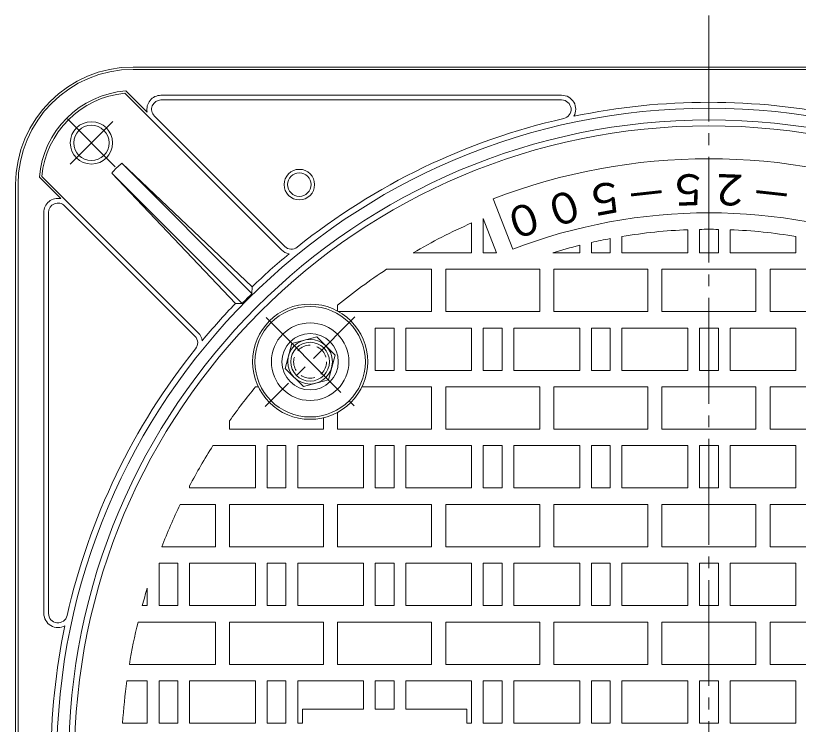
# Model space of a CAD drawing. Units: millimetres, scale not verified. Extents: x -839 to 950, y -677 to 661.
# Drawn here: x -643.9 to -310.8, y 291.8 to 593.2 of the extents above; entities that cross this region are included whole.
import ezdxf
from ezdxf.enums import TextEntityAlignment as Align

# ---------------------------------------------------------------- set-up
doc = ezdxf.new("R2010")
doc.units = ezdxf.units.MM
doc.header["$LTSCALE"] = 5
for name, pattern in [('CHAIN1', [8, 5, -1, 1, -1]), ('CHAIN2', [12, 9, -1, 1, -1]), ('DASHED1', [1.8, 1.2, -0.6])]:
    doc.linetypes.add(name, pattern=pattern)
for name, color, linetype, lineweight in [('8-1', 2, 'Continuous', 9), ('8-2', 3, 'Continuous', 9), ('8-3', 4, 'Continuous', 9)]:
    doc.layers.add(name, color=color, linetype=linetype, lineweight=lineweight)
doc.styles.add('ＭＳ ゴシック', font='')
doc.styles.get('ＭＳ ゴシック').set_extended_font_data('MS Gothic')

msp = doc.modelspace()

# ---------------------------------------------------------------- linework, layer by layer
at = {"layer": '8-1'}
for p, q in [((-103.876, 571.321), (-593.876, 571.321)), ((-593.876, 570.321), (-348.876, 570.321)), ((-103.876, 570.321), (-348.876, 570.321)), ((-597.364, 560.165), (-530.816, 493.617)), ((-596.985, 561.2), (-587.916, 552.131)), ((-582.035, 559.321), (-411.541, 559.321)), ((-582.035, 557.321), (-411.541, 557.321)), ((-584.863, 550.493), (-529.402, 495.031)), ((-598.715, 530.404), (-543.298, 477.815)), ((-598.715, 530.404), (-543.319, 475.007)), ((-633.755, 524.43), (-624.686, 515.361)), ((-632.719, 524.81), (-566.172, 458.262)), ((-550.369, 470.744), (-602.958, 526.161)), ((-602.958, 526.161), (-547.561, 470.764)), ((-643.876, 31.321), (-643.876, 521.321)), ((-642.875, 31.321), (-642.875, 521.321)), ((-623.047, 512.309), (-567.586, 456.848)), ((-631.875, 509.48), (-631.875, 338.987)), ((-629.875, 509.48), (-629.875, 338.987)), ((-543.319, 475.007), (-543.298, 477.815)), ((-547.561, 470.764), (-550.369, 470.744))]:
    msp.add_line(p, q, dxfattribs=at)
at = {"layer": '8-1', "linetype": 'CHAIN2'}
for p, q in [((-621.827, 549.273), (-601.464, 528.91)), ((-602.576, 548.121), (-620.675, 530.021))]:
    msp.add_line(p, q, dxfattribs=at)
at = {"layer": '8-1'}
for centre, radius in [((-611.626, 539.071), 9), ((-611.626, 539.071), 7.5), ((-523.165, 521.321), 6.5), ((-523.165, 521.321), 5)]:
    msp.add_circle(centre, radius, dxfattribs=at)
for centre, radius, start, end in [((-593.876, 521.321), 50, 90, 180), ((-593.876, 521.321), 49, 90, 180), ((-593.876, 521.321), 40, 94.45821, 175.54179), ((-593.876, 521.321), 39, 95.13161, 174.86839), ((-582.035, 553.321), 6, 90, 191.44241), ((-582.035, 553.321), 4, 90, 225.00075), ((-411.541, 553.321), 6, 330.48416, 90), ((-411.541, 553.321), 4, 282.74748, 90), ((-348.876, 276.321), 280, 90, 101.83881), ((-348.876, 276.321), 280, 78.16119, 90), ((-348.876, 276.321), 277.5, 90, 270), ((-348.876, 276.321), 277.5, 270, 90), ((-348.876, 276.321), 272.5, 90, 270), ((-348.876, 276.321), 280, 102.74748, 128.73338), ((-348.876, 276.321), 272.5, 270, 90), ((-580.44, 507.886), 29, 129.06219, 140.93768), ((-625.875, 509.48), 6, 78.55814, 180), ((-625.875, 509.48), 4, 44.99925, 180), ((-526.573, 497.86), 6, 225.0005, 260.9973), ((-526.573, 497.86), 4, 225.00075, 308.73288), ((-348.876, 276.321), 280, 129.64204, 133.97681), ((-348.876, 276.321), 278, 134.3817, 135.6183), ((-348.876, 276.321), 280, 136.02319, 140.35794), ((-570.414, 454.019), 4, 321.26646, 45), ((-570.414, 454.019), 6, 9.0034, 45), ((-348.876, 276.321), 280, 141.2666, 167.25253), ((-625.875, 338.987), 6, 180, 299.51584), ((-625.875, 338.987), 4, 180, 347.25252), ((-348.876, 276.321), 280, 168.16119, 191.83881)]:
    msp.add_arc(centre, radius, start, end, dxfattribs=at)
at = {"layer": '8-2', "linetype": 'CHAIN2'}
for p, q in [((-348.876, 593.165), (-348.876, -40.522)), ((-537.345, 464.791), (-499.817, 427.263))]:
    msp.add_line(p, q, dxfattribs=at)
at = {"layer": '8-2'}
for p, q in [((-440.618, 515.318), (-432.375, 493.845)), ((-444.875, 506.876), (-444.875, 492.322)), ((-444.875, 506.876), (-439.289, 492.322)), ((-449.875, 505.011), (-449.875, 492.322)), ((-357.875, 502.142), (-357.875, 492.322)), ((-352.875, 502.286), (-352.875, 492.322)), ((-344.876, 502.286), (-344.876, 492.322)), ((-339.876, 502.142), (-339.876, 492.322)), ((-398.875, 496.721), (-398.875, 492.322)), ((-390.875, 498.384), (-390.875, 492.322)), ((-385.875, 499.272), (-385.875, 492.322)), ((-311.876, 499.272), (-311.876, 492.322)), ((-403.875, 495.527), (-403.875, 492.322)), ((-474.746, 492.322), (-449.875, 492.322)), ((-444.875, 492.322), (-439.289, 492.322)), ((-415.355, 492.322), (-403.875, 492.322)), ((-398.875, 492.322), (-390.875, 492.322)), ((-385.875, 492.322), (-357.875, 492.322)), ((-352.875, 492.322), (-348.876, 492.322)), ((-344.876, 492.322), (-348.876, 492.322)), ((-311.876, 492.322), (-339.876, 492.322)), ((-486.056, 485.322), (-466.876, 485.322)), ((-466.876, 485.322), (-466.876, 467.322)), ((-460.876, 485.322), (-460.876, 467.322)), ((-414.876, 485.322), (-414.876, 467.322)), ((-368.875, 485.322), (-368.875, 467.322)), ((-368.875, 485.322), (-348.876, 485.322)), ((-328.876, 485.322), (-348.876, 485.322)), ((-328.876, 485.322), (-328.876, 467.322)), ((-506.876, 470.063), (-506.876, 467.549)), ((-506.467, 467.322), (-466.876, 467.322)), ((-460.876, 467.322), (-420.876, 467.322)), ((-414.876, 467.322), (-374.875, 467.322)), ((-368.875, 467.322), (-348.876, 467.322)), ((-328.876, 467.322), (-348.876, 467.322)), ((-282.875, 467.322), (-322.876, 467.322)), ((-490.875, 460.322), (-490.875, 442.322)), ((-490.875, 460.322), (-482.875, 460.322)), ((-482.875, 460.322), (-482.875, 442.322)), ((-477.875, 460.322), (-477.875, 442.322)), ((-477.875, 460.322), (-449.875, 460.322)), ((-449.875, 460.322), (-449.875, 442.322)), ((-444.875, 460.322), (-444.875, 442.322)), ((-444.875, 460.322), (-436.875, 460.322)), ((-436.875, 460.322), (-436.875, 442.322)), ((-431.875, 460.322), (-431.875, 442.322)), ((-431.875, 460.322), (-403.875, 460.322)), ((-403.875, 460.322), (-403.875, 442.322)), ((-398.875, 460.322), (-398.875, 442.322)), ((-398.875, 460.322), (-390.875, 460.322)), ((-390.875, 460.322), (-390.875, 442.322)), ((-385.875, 460.322), (-385.875, 442.322)), ((-385.875, 460.322), (-357.875, 460.322)), ((-357.875, 460.322), (-357.875, 442.322)), ((-352.875, 460.322), (-352.875, 442.322)), ((-352.875, 460.322), (-348.876, 460.322)), ((-344.876, 460.322), (-348.876, 460.322)), ((-344.876, 460.322), (-344.876, 442.322)), ((-339.876, 460.322), (-339.876, 442.322)), ((-311.876, 460.322), (-339.876, 460.322)), ((-311.876, 460.322), (-311.876, 442.322)), ((-490.875, 442.322), (-482.875, 442.322)), ((-477.875, 442.322), (-449.875, 442.322)), ((-444.875, 442.322), (-436.875, 442.322)), ((-431.875, 442.322), (-403.875, 442.322)), ((-398.875, 442.322), (-390.875, 442.322)), ((-385.875, 442.322), (-357.875, 442.322)), ((-352.875, 442.322), (-348.876, 442.322)), ((-344.876, 442.322), (-348.876, 442.322)), ((-311.876, 442.322), (-339.876, 442.322)), ((-541.797, 435.322), (-540.619, 435.322)), ((-496.544, 435.322), (-466.876, 435.322)), ((-466.876, 435.322), (-466.876, 417.321)), ((-460.876, 435.322), (-460.876, 417.321)), ((-414.876, 435.322), (-414.876, 417.321)), ((-368.875, 435.322), (-368.875, 417.321)), ((-368.875, 435.322), (-348.876, 435.322)), ((-328.876, 435.322), (-348.876, 435.322)), ((-328.876, 435.322), (-328.876, 417.321)), ((-506.876, 424.504), (-506.876, 417.321)), ((-552.876, 420.834), (-552.876, 417.321)), ((-512.876, 422.2), (-512.876, 417.321)), ((-552.876, 417.321), (-512.876, 417.321)), ((-506.876, 417.321), (-466.876, 417.321)), ((-460.876, 417.321), (-420.876, 417.321)), ((-414.876, 417.321), (-374.875, 417.321)), ((-368.875, 417.321), (-348.876, 417.321)), ((-328.876, 417.321), (-348.876, 417.321)), ((-282.875, 417.321), (-322.876, 417.321)), ((-559.929, 410.321), (-541.875, 410.321)), ((-541.875, 410.321), (-541.875, 392.322)), ((-536.875, 410.321), (-536.875, 392.322)), ((-536.875, 410.321), (-528.875, 410.321)), ((-528.875, 410.321), (-528.875, 392.322)), ((-523.875, 410.321), (-523.875, 392.322)), ((-523.875, 410.321), (-495.875, 410.321)), ((-495.875, 410.321), (-495.875, 392.322)), ((-490.875, 410.321), (-490.875, 392.322)), ((-490.875, 410.321), (-482.875, 410.321)), ((-482.875, 410.321), (-482.875, 392.322)), ((-477.875, 410.321), (-477.875, 392.322)), ((-477.875, 410.321), (-449.875, 410.321)), ((-449.875, 410.321), (-449.875, 392.322)), ((-444.875, 410.321), (-444.875, 392.322)), ((-444.875, 410.321), (-436.875, 410.321)), ((-436.875, 410.321), (-436.875, 392.322)), ((-431.875, 410.321), (-431.875, 392.322)), ((-431.875, 410.321), (-403.875, 410.321)), ((-403.875, 410.321), (-403.875, 392.322)), ((-398.875, 410.321), (-398.875, 392.322)), ((-398.875, 410.321), (-390.875, 410.321)), ((-390.875, 410.321), (-390.875, 392.322)), ((-385.875, 410.321), (-385.875, 392.322)), ((-385.875, 410.321), (-357.875, 410.321)), ((-357.875, 410.321), (-357.875, 392.322)), ((-352.875, 410.321), (-352.875, 392.322)), ((-352.875, 410.321), (-348.876, 410.321)), ((-344.876, 410.321), (-348.876, 410.321)), ((-344.876, 410.321), (-344.876, 392.322)), ((-339.876, 410.321), (-339.876, 392.322)), ((-311.876, 410.321), (-339.876, 410.321)), ((-311.876, 410.321), (-311.876, 392.322)), ((-569.875, 393.194), (-569.875, 392.322)), ((-569.875, 392.322), (-541.875, 392.322)), ((-536.875, 392.322), (-528.875, 392.322)), ((-523.875, 392.322), (-495.875, 392.322)), ((-490.875, 392.322), (-482.875, 392.322)), ((-477.875, 392.322), (-449.875, 392.322)), ((-444.875, 392.322), (-436.875, 392.322)), ((-431.875, 392.322), (-403.875, 392.322)), ((-398.875, 392.322), (-390.875, 392.322)), ((-385.875, 392.322), (-357.875, 392.322)), ((-352.875, 392.322), (-348.876, 392.322)), ((-344.876, 392.322), (-348.876, 392.322)), ((-311.876, 392.322), (-339.876, 392.322)), ((-573.862, 385.322), (-558.876, 385.322)), ((-558.876, 385.322), (-558.876, 367.322)), ((-552.876, 385.322), (-552.876, 367.322)), ((-506.876, 385.322), (-506.876, 367.322)), ((-460.876, 385.322), (-460.876, 367.322)), ((-414.876, 385.322), (-414.876, 367.322)), ((-368.875, 385.322), (-368.875, 367.322)), ((-368.875, 385.322), (-348.876, 385.322)), ((-328.876, 385.322), (-348.876, 385.322)), ((-328.876, 385.322), (-328.876, 367.322)), ((-581.725, 367.322), (-558.876, 367.322)), ((-552.876, 367.322), (-512.876, 367.322)), ((-506.876, 367.322), (-466.876, 367.322)), ((-460.876, 367.322), (-420.876, 367.322)), ((-414.876, 367.322), (-374.875, 367.322)), ((-368.875, 367.322), (-348.876, 367.322)), ((-328.876, 367.322), (-348.876, 367.322)), ((-282.875, 367.322), (-322.876, 367.322)), ((-582.875, 360.322), (-582.875, 342.322)), ((-582.875, 360.322), (-574.875, 360.322)), ((-574.875, 360.322), (-574.875, 342.322)), ((-569.875, 360.322), (-569.875, 342.322)), ((-569.875, 360.322), (-541.875, 360.322)), ((-541.875, 360.322), (-541.875, 342.322)), ((-536.875, 360.322), (-536.875, 342.322)), ((-536.875, 360.322), (-528.875, 360.322)), ((-528.875, 360.322), (-528.875, 342.322)), ((-523.875, 360.322), (-523.875, 342.322)), ((-523.875, 360.322), (-495.875, 360.322)), ((-495.875, 360.322), (-495.875, 342.322)), ((-490.875, 360.322), (-490.875, 342.322)), ((-490.875, 360.322), (-482.875, 360.322)), ((-482.875, 360.322), (-482.875, 342.322)), ((-477.875, 360.322), (-477.875, 342.322)), ((-477.875, 360.322), (-449.875, 360.322)), ((-449.875, 360.322), (-449.875, 342.322)), ((-444.875, 360.322), (-444.875, 342.322)), ((-444.875, 360.322), (-436.875, 360.322)), ((-436.875, 360.322), (-436.875, 342.322)), ((-431.875, 360.322), (-431.875, 342.322)), ((-431.875, 360.322), (-403.875, 360.322)), ((-403.875, 360.322), (-403.875, 342.322)), ((-398.875, 360.322), (-398.875, 342.322)), ((-398.875, 360.322), (-390.875, 360.322)), ((-390.875, 360.322), (-390.875, 342.322)), ((-385.875, 360.322), (-357.875, 360.322)), ((-385.875, 360.322), (-385.875, 342.322)), ((-357.875, 360.322), (-357.875, 342.322)), ((-352.875, 360.322), (-348.876, 360.322)), ((-352.875, 360.322), (-352.875, 342.322)), ((-344.876, 360.322), (-348.876, 360.322)), ((-344.876, 360.322), (-344.876, 342.322)), ((-311.876, 360.322), (-339.876, 360.322)), ((-339.876, 360.322), (-339.876, 342.322)), ((-311.876, 360.322), (-311.876, 342.322)), ((-587.875, 349.664), (-587.875, 342.322)), ((-590.006, 342.322), (-587.875, 342.322)), ((-582.875, 342.322), (-574.875, 342.322)), ((-569.875, 342.322), (-541.875, 342.322)), ((-536.875, 342.322), (-528.875, 342.322)), ((-523.875, 342.322), (-495.875, 342.322)), ((-490.875, 342.322), (-482.875, 342.322)), ((-477.875, 342.322), (-449.875, 342.322)), ((-444.875, 342.322), (-436.875, 342.322)), ((-431.875, 342.322), (-403.875, 342.322)), ((-398.875, 342.322), (-390.875, 342.322)), ((-357.875, 342.322), (-385.875, 342.322)), ((-344.876, 342.322), (-352.875, 342.322)), ((-311.876, 342.322), (-339.876, 342.322)), ((-552.876, 335.321), (-552.876, 317.321)), ((-506.876, 335.321), (-506.876, 317.321)), ((-460.876, 335.321), (-460.876, 317.321)), ((-460.876, 335.321), (-420.876, 335.321)), ((-420.876, 335.321), (-420.876, 317.321)), ((-414.876, 335.321), (-414.876, 317.321)), ((-368.875, 335.321), (-368.875, 317.321)), ((-368.875, 335.321), (-328.876, 335.321)), ((-328.876, 335.321), (-328.876, 317.321)), ((-595.491, 317.321), (-558.876, 317.321)), ((-552.876, 317.321), (-512.876, 317.321)), ((-506.876, 317.321), (-466.876, 317.321)), ((-460.876, 317.321), (-420.876, 317.321)), ((-414.876, 317.321), (-374.876, 317.321)), ((-368.875, 317.321), (-328.876, 317.321)), ((-282.876, 317.321), (-322.875, 317.321)), ((-596.553, 310.321), (-587.875, 310.321)), ((-587.875, 310.321), (-587.875, 292.321)), ((-582.875, 310.321), (-582.875, 292.321)), ((-582.875, 310.321), (-574.875, 310.321)), ((-574.875, 310.321), (-574.875, 292.321)), ((-569.875, 310.321), (-569.875, 292.321)), ((-569.875, 310.321), (-541.875, 310.321)), ((-541.875, 310.321), (-541.875, 292.321)), ((-536.875, 310.321), (-536.875, 292.321)), ((-536.875, 310.321), (-528.875, 310.321)), ((-528.875, 310.321), (-528.875, 292.321)), ((-523.875, 310.321), (-523.875, 292.321)), ((-523.875, 310.321), (-495.875, 310.321)), ((-495.875, 310.321), (-495.875, 298.321)), ((-490.875, 310.321), (-482.875, 310.321)), ((-490.875, 310.321), (-490.875, 298.321)), ((-482.875, 310.321), (-482.875, 298.321)), ((-477.875, 310.321), (-449.875, 310.321)), ((-477.875, 310.321), (-477.875, 298.321)), ((-449.875, 310.321), (-449.875, 292.321)), ((-444.875, 310.321), (-444.875, 292.321)), ((-444.875, 310.321), (-436.875, 310.321)), ((-436.875, 310.321), (-436.875, 292.321)), ((-431.875, 310.321), (-431.875, 292.321)), ((-431.875, 310.321), (-403.875, 310.321)), ((-403.875, 310.321), (-403.875, 292.321)), ((-398.875, 310.321), (-398.875, 292.321)), ((-398.875, 310.321), (-390.875, 310.321)), ((-390.875, 310.321), (-390.875, 292.321)), ((-385.875, 310.321), (-357.875, 310.321)), ((-385.875, 310.321), (-385.875, 292.321)), ((-357.875, 310.321), (-357.875, 292.321)), ((-352.875, 310.321), (-348.876, 310.321)), ((-352.875, 310.321), (-352.875, 292.321)), ((-344.876, 310.321), (-348.876, 310.321)), ((-344.876, 310.321), (-344.876, 292.321)), ((-311.876, 310.321), (-339.876, 310.321)), ((-339.876, 310.321), (-339.876, 292.321)), ((-311.876, 310.321), (-311.876, 292.321)), ((-521.875, 298.321), (-521.875, 292.321)), ((-521.875, 298.321), (-495.875, 298.321)), ((-490.875, 298.321), (-482.875, 298.321)), ((-477.875, 298.321), (-451.876, 298.321)), ((-598.363, 292.321), (-587.875, 292.321)), ((-582.875, 292.321), (-574.875, 292.321)), ((-569.875, 292.321), (-541.875, 292.321)), ((-528.875, 292.321), (-536.875, 292.321)), ((-521.875, 292.321), (-523.875, 292.321)), ((-444.875, 292.321), (-436.875, 292.321)), ((-431.875, 292.321), (-403.875, 292.321)), ((-398.875, 292.321), (-390.875, 292.321)), ((-357.875, 292.321), (-385.875, 292.321)), ((-344.876, 292.321), (-352.875, 292.321)), ((-311.876, 292.321), (-339.876, 292.321))]:
    msp.add_line(p, q, dxfattribs=at)
at = {"layer": '8-2', "linetype": 'CHAIN1'}
msp.add_line((-499.5, 465.108), (-537.663, 426.945), dxfattribs=at)
at = {"layer": '8-2'}
for points in [[(-460.876, 485.322), (-420.876, 485.322), (-420.876, 467.322)], [(-414.876, 485.322), (-374.875, 485.322), (-374.875, 467.322)], [(-282.875, 485.322), (-322.876, 485.322), (-322.876, 467.322)], [(-460.876, 435.322), (-420.876, 435.322), (-420.876, 417.321)], [(-414.876, 435.322), (-374.875, 435.322), (-374.875, 417.321)], [(-282.875, 435.322), (-322.876, 435.322), (-322.876, 417.321)], [(-552.876, 385.322), (-512.876, 385.322), (-512.876, 367.322)], [(-506.876, 385.322), (-466.876, 385.322), (-466.876, 367.322)], [(-460.876, 385.322), (-420.876, 385.322), (-420.876, 367.322)], [(-414.876, 385.322), (-374.875, 385.322), (-374.875, 367.322)], [(-282.875, 385.322), (-322.876, 385.322), (-322.876, 367.322)], [(-591.814, 335.321), (-558.876, 335.321), (-558.876, 317.321)], [(-552.876, 335.321), (-512.876, 335.321), (-512.876, 317.321)], [(-506.876, 335.321), (-466.876, 335.321), (-466.876, 317.321)], [(-414.876, 335.321), (-374.876, 335.321), (-374.876, 317.321)], [(-282.876, 335.321), (-322.875, 335.321), (-322.875, 317.321)], [(-451.875, 298.321), (-451.875, 292.321), (-449.875, 292.321)]]:
    msp.add_lwpolyline(points, dxfattribs=at)
for centre, radius in [((-348.876, 276.321), 270), ((-518.581, 446.027), 24.5), ((-518.581, 446.027), 23.5), ((-518.581, 446.027), 16.5)]:
    msp.add_circle(centre, radius, dxfattribs=at)
at = {"layer": '8-2', "linetype": 'DASHED1'}
msp.add_circle((-518.581, 446.027), 7, dxfattribs=at)
at = {"layer": '8-2'}
for radius, start, end in [(256, 69, 111), (233, 68.99998, 111), (250, 113.82841, 120.23076), (226, 92.28229, 99.42268), (226, 90, 91.01413), (226, 88.98587, 90), (226, 80.57732, 87.71771), (226, 100.71013, 102.78178), (226, 104.08507, 107.10695), (250, 123.27943, 129.19788), (250, 140.50565, 144.68645), (250, 147.58806, 152.12849), (250, 154.15092, 158.65382), (250, 162.93997, 164.69237), (250, 166.34935, 170.56081), (250, 172.18352, 176.33054)]:
    msp.add_arc((-348.876, 276.321), radius, start, end, dxfattribs=at)
at = {"layer": '8-3', "color": 2}
msp.add_lwpolyline([(-515.742, 456.623), (-526.338, 453.783), (-529.177, 443.188), (-521.42, 435.431), (-510.824, 438.27), (-507.985, 448.866)], close=True, dxfattribs=at)
at = {"layer": '8-3'}
msp.add_circle((-518.581, 446.027), 12, dxfattribs=at)
msp.add_circle((-518.581, 446.027), 12, dxfattribs=at)
at = {"layer": '8-3', "color": 2}
for radius in [9.5, 8.25]:
    msp.add_circle((-518.581, 446.027), radius, dxfattribs=at)

# ---------------------------------------------------------------- texts
at = {"layer": '8-2', "color": 7, "style": 'ＭＳ ゴシック'}
for s, rotation, p in [('５', 182.1, (-349.171, 529.981)), ('２', 177.9, (-330.592, 529.321)), ('５', 190.5, (-386.184, 527.356)), ('０', 198.9, (-405.32, 524.248)), ('－', 186.3, (-367.748, 529.278)), ('－', 173.7, (-312.112, 527.303)), ('０', 198.9, (-422.474, 519.069))]:
    msp.add_text(s, height=13.2, rotation=rotation, dxfattribs=at).set_placement(p, align=Align.BOTTOM_LEFT)

doc.saveas('drawing.dxf')
